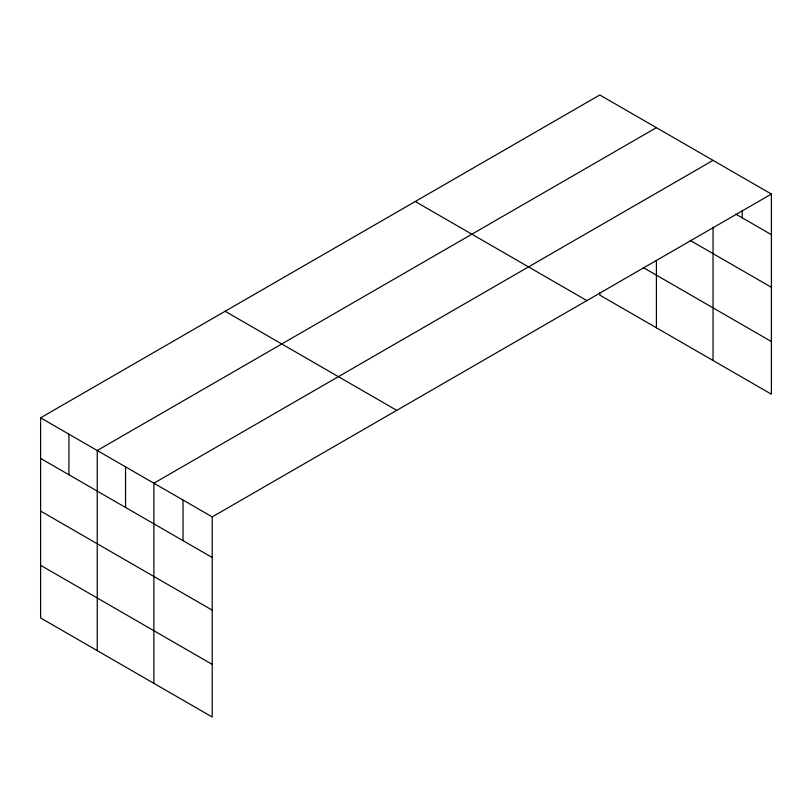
<?xml version="1.0" encoding="UTF-8"?>
<svg xmlns="http://www.w3.org/2000/svg" width="812" height="812" viewBox="0 0 812 812"><rect width="100%" height="100%" fill="white"/><g stroke="black" fill="none" stroke-linecap="round" stroke-linejoin="round"><path stroke-width="1.22" d="M771.4 194.058L212.216 516.899L212.216 717.026L40.6 617.942L40.6 417.815L599.784 94.974L771.4 194.058L771.4 394.185L599.784 295.101L599.784 292.594M656.411 127.667L97.237 450.508L97.237 650.645M713.048 160.37L153.874 483.211L153.874 683.339M735.743 214.074L771.4 234.668M690.18 240.413L771.4 287.306M643.348 267.615L771.4 341.547M415.247 201.508L586.873 300.592M225.127 311.27L396.753 410.354M40.6 417.815L212.216 516.899M40.6 458.415L212.216 557.499M40.6 511.063L212.216 610.147M40.6 565.304L212.216 664.389M742.229 210.44L742.229 217.819M713.048 227.299L713.048 360.498M656.411 260.368L656.411 327.804M183.045 500.05L183.045 540.66M125.555 466.859L125.555 507.47M68.918 434.156L68.918 474.766"/></g></svg>
